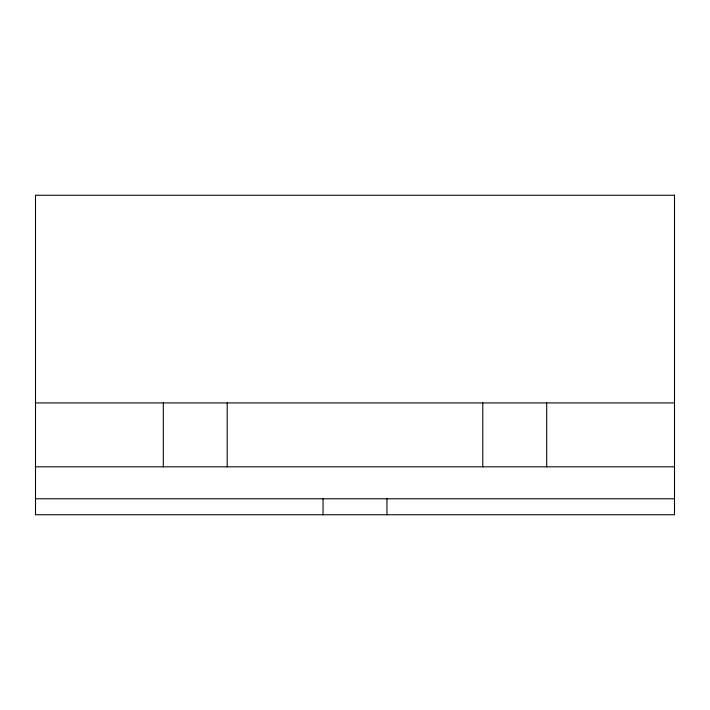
<?xml version="1.0" encoding="UTF-8"?>
<svg xmlns="http://www.w3.org/2000/svg" width="710" height="710" viewBox="0 0 710 710"><rect width="100%" height="100%" fill="white"/><g stroke="black" fill="none" stroke-linecap="round" stroke-linejoin="round"><path stroke-width="1.06" d="M35.5 402.925L674.5 402.925M35.5 466.825L674.5 466.825M35.5 498.775L674.5 498.775M546.7 402.925L546.7 466.825M482.8 402.925L482.8 466.825M386.95 498.775L386.95 514.75M323.05 498.775L323.05 514.75M227.2 402.925L227.2 466.825M163.3 402.925L163.3 466.825M674.5 195.25L35.5 195.25L35.5 514.75L674.5 514.75L674.5 195.25"/></g></svg>
